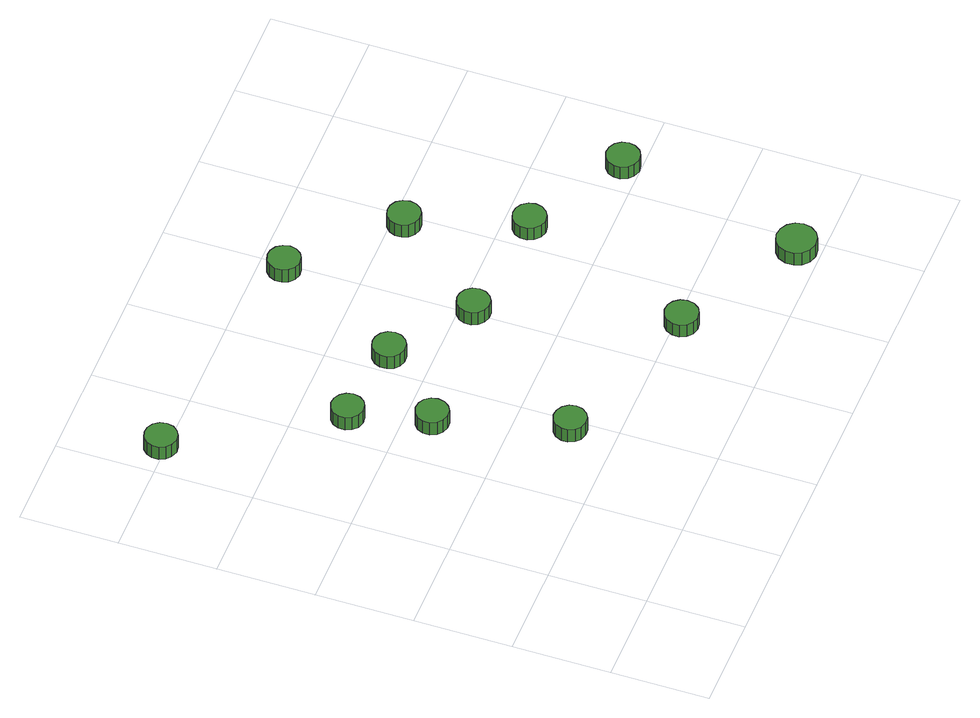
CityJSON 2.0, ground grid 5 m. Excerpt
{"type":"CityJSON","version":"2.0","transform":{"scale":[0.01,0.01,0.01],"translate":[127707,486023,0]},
"CityObjects":{
"tree1":{"type":"SolitaryVegetationObject","attributes":{"function":"something"},"geometry":[{"type":"MultiSurface","lod":"1","boundaries":[[[0,1,2,3,4,5,6,7,8,9,10,11,12,13,14]],[[15,16,17,18,19,20,21,22,23,24,25,26,27,28,29]],[[0,29,28,1]],[[1,28,27,2]],[[2,27,26,3]],[[3,26,25,4]],[[4,25,24,5]],[[5,24,23,6]],[[6,23,22,7]],[[7,22,21,8]],[[8,21,20,9]],[[9,20,19,10]],[[10,19,18,11]],[[11,18,17,12]],[[12,17,16,13]],[[13,16,15,14]],[[14,15,29,0]]]}]},
"tree2":{"type":"SolitaryVegetationObject","attributes":{"function":"something"},"geometry":[{"type":"MultiSurface","lod":"1","boundaries":[[[30,31,32,33,34,35,36,37,38,39,40,41,42,43,44]],[[45,46,47,48,49,50,51,52,53,54,55,56,57,58,59]],[[30,59,58,31]],[[31,58,57,32]],[[32,57,56,33]],[[33,56,55,34]],[[34,55,54,35]],[[35,54,53,36]],[[36,53,52,37]],[[37,52,51,38]],[[38,51,50,39]],[[39,50,49,40]],[[40,49,48,41]],[[41,48,47,42]],[[42,47,46,43]],[[43,46,45,44]],[[44,45,59,30]]]}]},
"tree3":{"type":"SolitaryVegetationObject","attributes":{"function":"something"},"geometry":[{"type":"MultiSurface","lod":"1","boundaries":[[[60,61,62,63,64,65,66,67,68,69,70,71,72,73,74]],[[75,76,77,78,79,80,81,82,83,84,85,86,87,88,89]],[[60,89,88,61]],[[61,88,87,62]],[[62,87,86,63]],[[63,86,85,64]],[[64,85,84,65]],[[65,84,83,66]],[[66,83,82,67]],[[67,82,81,68]],[[68,81,80,69]],[[69,80,79,70]],[[70,79,78,71]],[[71,78,77,72]],[[72,77,76,73]],[[73,76,75,74]],[[74,75,89,60]]]}]},
"tree4":{"type":"SolitaryVegetationObject","attributes":{"function":"something"},"geometry":[{"type":"MultiSurface","lod":"1","boundaries":[[[90,91,92,93,94,95,96,97,98,99,100,101,102,103,104]],[[105,106,107,108,109,110,111,112,113,114,115,116,117,118,119]],[[90,119,118,91]],[[91,118,117,92]],[[92,117,116,93]],[[93,116,115,94]],[[94,115,114,95]],[[95,114,113,96]],[[96,113,112,97]],[[97,112,111,98]],[[98,111,110,99]],[[99,110,109,100]],[[100,109,108,101]],[[101,108,107,102]],[[102,107,106,103]],[[103,106,105,104]],[[104,105,119,90]]]}]},
"tree5":{"type":"SolitaryVegetationObject","attributes":{"function":"something"},"geometry":[{"type":"MultiSurface","lod":"1","boundaries":[[[120,121,122,123,124,125,126,127,128,129,130,131,132,133,134]],[[135,136,137,138,139,140,141,142,143,144,145,146,147,148,149]],[[120,149,148,121]],[[121,148,147,122]],[[122,147,146,123]],[[123,146,145,124]],[[124,145,144,125]],[[125,144,143,126]],[[126,143,142,127]],[[127,142,141,128]],[[128,141,140,129]],[[129,140,139,130]],[[130,139,138,131]],[[131,138,137,132]],[[132,137,136,133]],[[133,136,135,134]],[[134,135,149,120]]]}]},
"tree6":{"type":"SolitaryVegetationObject","attributes":{"function":"something"},"geometry":[{"type":"MultiSurface","lod":"1","boundaries":[[[150,151,152,153,154,155,156,157,158,159,160,161,162,163,164]],[[165,166,167,168,169,170,171,172,173,174,175,176,177,178,179]],[[150,179,178,151]],[[151,178,177,152]],[[152,177,176,153]],[[153,176,175,154]],[[154,175,174,155]],[[155,174,173,156]],[[156,173,172,157]],[[157,172,171,158]],[[158,171,170,159]],[[159,170,169,160]],[[160,169,168,161]],[[161,168,167,162]],[[162,167,166,163]],[[163,166,165,164]],[[164,165,179,150]]]}]},
"tree7":{"type":"SolitaryVegetationObject","attributes":{"function":"something"},"geometry":[{"type":"MultiSurface","lod":"1","boundaries":[[[180,181,182,183,184,185,186,187,188,189,190,191,192,193,194]],[[195,196,197,198,199,200,201,202,203,204,205,206,207,208,209]],[[180,209,208,181]],[[181,208,207,182]],[[182,207,206,183]],[[183,206,205,184]],[[184,205,204,185]],[[185,204,203,186]],[[186,203,202,187]],[[187,202,201,188]],[[188,201,200,189]],[[189,200,199,190]],[[190,199,198,191]],[[191,198,197,192]],[[192,197,196,193]],[[193,196,195,194]],[[194,195,209,180]]]}]},
"tree8":{"type":"SolitaryVegetationObject","attributes":{"function":"something"},"geometry":[{"type":"MultiSurface","lod":"1","boundaries":[[[210,211,212,213,214,215,216,217,218,219,220,221,222,223,224]],[[225,226,227,228,229,230,231,232,233,234,235,236,237,238,239]],[[210,239,238,211]],[[211,238,237,212]],[[212,237,236,213]],[[213,236,235,214]],[[214,235,234,215]],[[215,234,233,216]],[[216,233,232,217]],[[217,232,231,218]],[[218,231,230,219]],[[219,230,229,220]],[[220,229,228,221]],[[221,228,227,222]],[[222,227,226,223]],[[223,226,225,224]],[[224,225,239,210]]]}]},
"tree9":{"type":"SolitaryVegetationObject","attributes":{"function":"something"},"geometry":[{"type":"MultiSurface","lod":"1","boundaries":[[[240,241,242,243,244,245,246,247,248,249,250,251,252,253,254]],[[255,256,257,258,259,260,261,262,263,264,265,266,267,268,269]],[[240,269,268,241]],[[241,268,267,242]],[[242,267,266,243]],[[243,266,265,244]],[[244,265,264,245]],[[245,264,263,246]],[[246,263,262,247]],[[247,262,261,248]],[[248,261,260,249]],[[249,260,259,250]],[[250,259,258,251]],[[251,258,257,252]],[[252,257,256,253]],[[253,256,255,254]],[[254,255,269,240]]]}]},
"tree10":{"type":"SolitaryVegetationObject","attributes":{"function":"something"},"geometry":[{"type":"MultiSurface","lod":"1","boundaries":[[[270,271,272,273,274,275,276,277,278,279,280,281,282,283,284]],[[285,286,287,288,289,290,291,292,293,294,295,296,297,298,299]],[[270,299,298,271]],[[271,298,297,272]],[[272,297,296,273]],[[273,296,295,274]],[[274,295,294,275]],[[275,294,293,276]],[[276,293,292,277]],[[277,292,291,278]],[[278,291,290,279]],[[279,290,289,280]],[[280,289,288,281]],[[281,288,287,282]],[[282,287,286,283]],[[283,286,285,284]],[[284,285,299,270]]]}]},
"tree11":{"type":"SolitaryVegetationObject","attributes":{"function":"something"},"geometry":[{"type":"MultiSurface","lod":"1","boundaries":[[[300,301,302,303,304,305,306,307,308,309,310,311,312,313,314]],[[315,316,317,318,319,320,321,322,323,324,325,326,327,328,329]],[[300,329,328,301]],[[301,328,327,302]],[[302,327,326,303]],[[303,326,325,304]],[[304,325,324,305]],[[305,324,323,306]],[[306,323,322,307]],[[307,322,321,308]],[[308,321,320,309]],[[309,320,319,310]],[[310,319,318,311]],[[311,318,317,312]],[[312,317,316,313]],[[313,316,315,314]],[[314,315,329,300]]]}]},
"tree12":{"type":"SolitaryVegetationObject","attributes":{"function":"something"},"geometry":[{"type":"MultiSurface","lod":"1","boundaries":[[[330,331,332,333,334,335,336,337,338,339,340,341,342,343,344]],[[345,346,347,348,349,350,351,352,353,354,355,356,357,358,359]],[[330,359,358,331]],[[331,358,357,332]],[[332,357,356,333]],[[333,356,355,334]],[[334,355,354,335]],[[335,354,353,336]],[[336,353,352,337]],[[337,352,351,338]],[[338,351,350,339]],[[339,350,349,340]],[[340,349,348,341]],[[341,348,347,342]],[[342,347,346,343]],[[343,346,345,344]],[[344,345,359,330]]]}]}
},
"vertices":[
[251,2526,93],[244,2560,93],[224,2588,93],[194,2605,93],[160,2608,93],[127,2598,93],[102,2575,93],[88,2543,93],[88,2509,93],[102,2478,93],[127,2455,93],[160,2444,93],[194,2447,93],[224,2465,93],[244,2492,93],[244,2492,10],[224,2465,10],[194,2447,10],[160,2444,10],[127,2455,10],[102,2478,10],[88,2509,10],[88,2543,10],[102,2575,10],[127,2598,10],[160,2608,10],[194,2605,10],[224,2588,10],[244,2560,10],[251,2526,10],
[1025,730,95],[1018,764,95],[997,792,95],[968,809,95],[933,813,95],[900,802,95],[875,779,95],[861,748,95],[861,713,95],[875,682,95],[900,659,95],[933,648,95],[968,651,95],[997,669,95],[1018,697,95],[1018,697,12],[997,669,12],[968,651,12],[933,648,12],[900,659,12],[875,682,12],[861,713,12],[861,748,12],[875,779,12],[900,802,12],[933,813,12],[968,809,12],[997,792,12],[1018,764,12],[1025,730,12],
[844,1366,95],[837,1399,95],[817,1427,95],[787,1444,95],[753,1448,95],[720,1437,95],[695,1414,95],[681,1383,95],[681,1348,95],[695,1317,95],[720,1294,95],[753,1283,95],[787,1287,95],[817,1304,95],[837,1332,95],[837,1332,11],[817,1304,11],[787,1287,11],[753,1283,11],[720,1294,11],[695,1317,11],[681,1348,11],[681,1383,11],[695,1414,11],[720,1437,11],[753,1448,11],[787,1444,11],[817,1427,11],[837,1399,11],[844,1366,11],
[737,1756,94],[730,1789,94],[710,1817,94],[680,1834,94],[646,1838,94],[613,1827,94],[588,1804,94],[574,1773,94],[574,1738,94],[588,1707,94],[613,1684,94],[646,1673,94],[680,1677,94],[710,1694,94],[730,1722,94],[730,1722,11],[710,1694,11],[680,1677,11],[646,1673,11],[613,1684,11],[588,1707,11],[574,1738,11],[574,1773,11],[588,1804,11],[613,1827,11],[646,1838,11],[680,1834,11],[710,1817,11],[730,1789,11],[737,1756,11],
[1188,1709,93],[1181,1743,93],[1160,1771,93],[1130,1788,93],[1095,1792,93],[1062,1781,93],[1036,1758,93],[1022,1726,93],[1022,1691,93],[1036,1659,93],[1062,1636,93],[1095,1625,93],[1130,1629,93],[1160,1646,93],[1181,1675,93],[1181,1675,11],[1160,1646,11],[1130,1629,11],[1095,1625,11],[1062,1636,11],[1036,1659,11],[1022,1691,11],[1022,1726,11],[1036,1758,11],[1062,1781,11],[1095,1792,11],[1130,1788,11],[1160,1771,11],[1181,1743,11],[1188,1709,11],
[1863,470,92],[1856,504,92],[1835,533,92],[1805,551,92],[1769,554,92],[1736,543,92],[1710,520,92],[1695,488,92],[1695,452,92],[1710,420,92],[1736,396,92],[1769,385,92],[1805,389,92],[1835,407,92],[1856,435,92],[1856,435,13],[1835,407,13],[1805,389,13],[1769,385,13],[1736,396,13],[1710,420,13],[1695,452,13],[1695,488,13],[1710,520,13],[1736,543,13],[1769,554,13],[1805,551,13],[1835,533,13],[1856,504,13],[1863,470,13],
[1594,1428,95],[1587,1462,95],[1567,1490,95],[1537,1507,95],[1502,1511,95],[1470,1500,95],[1444,1477,95],[1430,1446,95],[1430,1411,95],[1444,1379,95],[1470,1356,95],[1502,1346,95],[1537,1349,95],[1567,1367,95],[1587,1394,95],[1587,1394,12],[1567,1367,12],[1537,1349,12],[1502,1346,12],[1470,1356,12],[1444,1379,12],[1430,1411,12],[1430,1446,12],[1444,1477,12],[1470,1500,12],[1502,1511,12],[1537,1507,12],[1567,1490,12],[1587,1462,12],[1594,1428,12],
[1552,2374,94],[1544,2408,94],[1524,2436,94],[1494,2453,94],[1460,2457,94],[1427,2446,94],[1402,2423,94],[1388,2391,94],[1388,2357,94],[1402,2326,94],[1427,2303,94],[1460,2292,94],[1494,2296,94],[1524,2313,94],[1544,2341,94],[1544,2341,11],[1524,2313,11],[1494,2296,11],[1460,2292,11],[1427,2303,11],[1402,2326,11],[1388,2357,11],[1388,2391,11],[1402,2423,11],[1427,2446,11],[1460,2457,11],[1494,2453,11],[1524,2436,11],[1544,2408,11],[1552,2374,11],
[2525,121,96],[2516,162,96],[2491,196,96],[2455,217,96],[2413,222,96],[2373,209,96],[2342,181,96],[2325,142,96],[2325,100,96],[2342,62,96],[2373,34,96],[2413,21,96],[2455,25,96],[2491,46,96],[2516,80,96],[2516,80,14],[2491,46,14],[2455,25,14],[2413,21,14],[2373,34,14],[2342,62,14],[2325,100,14],[2325,142,14],[2342,181,14],[2373,209,14],[2413,222,14],[2455,217,14],[2491,196,14],[2516,162,14],[2525,121,14],
[2026,1938,94],[2019,1972,94],[1999,2000,94],[1969,2017,94],[1934,2021,94],[1901,2010,94],[1876,1987,94],[1862,1955,94],[1862,1920,94],[1876,1889,94],[1901,1866,94],[1934,1855,94],[1969,1859,94],[1999,1876,94],[2019,1904,94],[2019,1904,12],[1999,1876,12],[1969,1859,12],[1934,1855,12],[1901,1866,12],[1876,1889,12],[1862,1920,12],[1862,1955,12],[1876,1987,12],[1901,2010,12],[1934,2021,12],[1969,2017,12],[1999,2000,12],[2019,1972,12],[2026,1938,12],
[2215,1369,93],[2208,1403,93],[2187,1432,93],[2157,1449,93],[2122,1453,93],[2089,1442,93],[2063,1419,93],[2048,1387,93],[2048,1352,93],[2063,1320,93],[2089,1296,93],[2122,1285,93],[2157,1289,93],[2187,1307,93],[2208,1335,93],[2208,1335,13],[2187,1307,13],[2157,1289,13],[2122,1285,13],[2089,1296,13],[2063,1320,13],[2048,1352,13],[2048,1387,13],[2063,1419,13],[2089,1442,13],[2122,1453,13],[2157,1449,13],[2187,1432,13],[2208,1403,13],[2215,1369,13],
[2745,1088,93],[2738,1122,93],[2717,1151,93],[2687,1168,93],[2652,1172,93],[2618,1161,93],[2592,1138,93],[2578,1106,93],[2578,1071,93],[2592,1038,93],[2618,1015,93],[2652,1004,93],[2687,1008,93],[2717,1025,93],[2738,1054,93],[2738,1054,14],[2717,1025,14],[2687,1008,14],[2652,1004,14],[2618,1015,14],[2592,1038,14],[2578,1071,14],[2578,1106,14],[2592,1138,14],[2618,1161,14],[2652,1172,14],[2687,1168,14],[2717,1151,14],[2738,1122,14],[2745,1088,14]
]}
